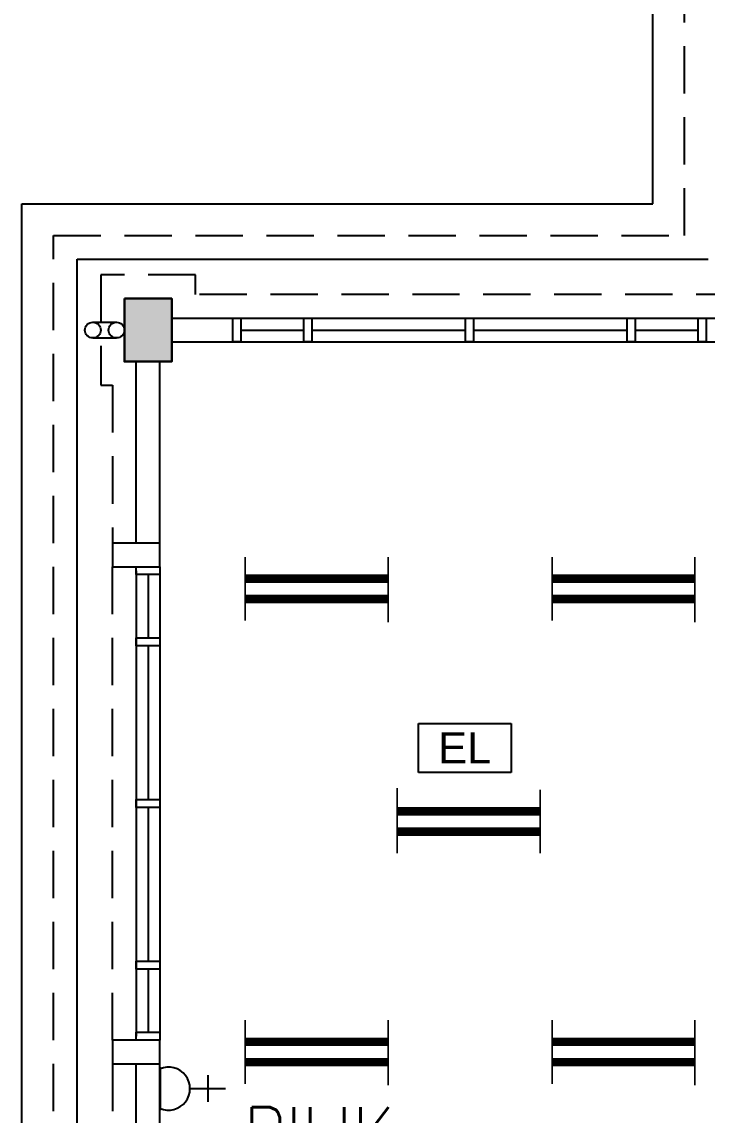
# Model space of a CAD drawing. Header units: inches. Extents: x 16928 to 514628, y -1471 to 241387.
# Drawn here: x 302142 to 306486, y 46756 to 53684 of the extents above; entities that cross this region are included whole.
import ezdxf
from ezdxf.enums import TextEntityAlignment as Align

# ---------------------------------------------------------------- set-up
doc = ezdxf.new("R2010")
doc.units = ezdxf.units.IN
doc.header["$MEASUREMENT"] = 0
doc.linetypes.add('HIDDEN', pattern=[0.375, 0.25, -0.125])
doc.layers.add('COLUMN', color=8, linetype='Continuous', lineweight=30)
doc.layers.add('t3', color=8, linetype='Continuous', lineweight=25)
for name, color, linetype in [('DOOR', 2, 'Continuous'), ('DOWNPIPE', 8, 'Continuous'), ('ELECT', 6, 'Continuous'), ('FITTING', 8, 'Continuous'), ('LAMPU', 7, 'Continuous'), ('LW', 2, 'Continuous'), ('WALL', 1, 'Continuous'), ('WIN', 9, 'Continuous')]:
    doc.layers.add(name, color=color, linetype=linetype)
doc.styles.add('LAILA', font='romans.shx', dxfattribs={"width": 0.85})
doc.styles.add('SANSSERIF', font='SAS_____.pfb', dxfattribs={"width": 0.7, "height": 700})

# ---------------------------------------------------------------- blocks, each defined once
blk = doc.blocks.new('dr16')
at = {"layer": 'DOOR', "color": 1}
blk.add_line((-2409712.2, -909070.8), (-2409602.2, -909070.8), dxfattribs=at)
for points in [[(-2409712.2, -909070.8), (-2409602.2, -909070.8), (-2409602.2, -909020.8), (-2409712.2, -909020.8)], [(-2410511.2, -909830.8), (-2409712.2, -909830.8), (-2409712.2, -909870.8), (-2410511.2, -909870.8)], [(-2409712.2, -909920.8), (-2409602.2, -909920.8), (-2409602.2, -909870.8), (-2409712.2, -909870.8)]]:
    blk.add_lwpolyline(points, close=True, dxfattribs=at)
at = {"layer": 'DOOR', "color": 9}
blk.add_arc((-2409712.2, -909870.8), 800, 90, 177.13402, dxfattribs=at)
blk = doc.blocks.new('WIN')
at = {"layer": 'WIN', "color": 1}
for p, q in [((-2479668.1, -915154.6), (-2476718.1, -915154.6)), ((-2479643.1, -915229.6), (-2479243.1, -915229.6)), ((-2479193.1, -915229.6), (-2478218.1, -915229.6)), ((-2478168.1, -915229.6), (-2477193.1, -915229.6)), ((-2477143.1, -915229.6), (-2476743.1, -915229.6)), ((-2479668.1, -915304.6), (-2476718.1, -915304.6))]:
    blk.add_line(p, q, dxfattribs=at)
for points in [[(-2479693.1, -915304.6), (-2479643.1, -915304.6), (-2479643.1, -915154.6), (-2479693.1, -915154.6)], [(-2479243.1, -915304.6), (-2479193.1, -915304.6), (-2479193.1, -915154.6), (-2479243.1, -915154.6)], [(-2478218.1, -915304.6), (-2478168.1, -915304.6), (-2478168.1, -915154.6), (-2478218.1, -915154.6)], [(-2477193.1, -915304.6), (-2477143.1, -915304.6), (-2477143.1, -915154.6), (-2477193.1, -915154.6)], [(-2476743.1, -915304.6), (-2476693.1, -915304.6), (-2476693.1, -915154.6), (-2476743.1, -915154.6)]]:
    blk.add_lwpolyline(points, close=True, dxfattribs=at)
blk = doc.blocks.new('emergency light R')
at = {"layer": 'LAMPU', "color": 6, "linetype": 'Continuous'}
for p, q in [((0, 4.9), (0, 247.7)), ((0, 247.7), (459.3, 247.7)), ((459.3, 247.7), (459.3, 4.9)), ((459.3, 4.9), (0, 4.9))]:
    blk.add_line(p, q, dxfattribs=at)
at = {"layer": 'LAMPU', "color": 6, "linetype": 'Continuous', "style": 'SANSSERIF'}
blk.add_text('EL', height=153.77, dxfattribs=at).set_placement((97, 50))

msp = doc.modelspace()

# ---------------------------------------------------------------- linework, layer by layer
at = {"layer": 'COLUMN'}
msp.add_lwpolyline([(302792.5, 51930.5), (303092.5, 51930.5), (303092.5, 51530.5), (302792.5, 51530.5)], close=True, dxfattribs=at)
msp.add_solid([(302792.5, 51930.5), (303092.5, 51930.5), (302792.5, 51530.5), (303092.5, 51530.5)], dxfattribs=at)
at = {"layer": 'DOWNPIPE'}
for p, q in [((302592.5, 51780.5), (302742.5, 51780.5)), ((302592.5, 51680.5), (302742.5, 51680.5))]:
    msp.add_line(p, q, dxfattribs=at)
for centre in [(302592.5, 51730.5), (302742.5, 51730.5)]:
    msp.add_circle(centre, 50, dxfattribs=at)
at = {"layer": 'ELECT', "color": 6}
for p, q in [((303018.5, 47060), (303018.5, 46787.2)), ((303320.7, 47008), (303320.7, 46839.2)), ((303208.2, 46923.6), (303433.2, 46923.6))]:
    msp.add_line(p, q, dxfattribs=at)
msp.add_arc((303071.8, 46923.6), 136.4, 246.97635, 113.02365, dxfattribs=at)
at = {"layer": 'FITTING', "color": 3}
for points, const_width in [([(303558, 50292.7), (303558, 50017.5)], 10.9), ([(304464, 50292.7), (304464, 50007.7)], 10.9), ([(305503, 50292.7), (305503, 50017.5)], 10.9), ([(306409, 50292.7), (306409, 50007.7)], 10.9), ([(303558, 50155.1), (304458, 50155.1)], 54.6), ([(303558, 50163.9), (303558, 49888.7)], 10.9), ([(305503, 50155.1), (306403, 50155.1)], 54.6), ([(305503, 50163.9), (305503, 49888.7)], 10.9), ([(304464, 50154), (304464, 49878.8)], 10.9), ([(306409, 50154), (306409, 49878.8)], 10.9), ([(303558, 50026.3), (304458, 50026.3)], 54.6), ([(305503, 50026.3), (306403, 50026.3)], 54.6), ([(304521.6, 48553), (304521.6, 48828.2)], 10.9), ([(305427.6, 48543.2), (305427.6, 48818.4)], 10.9), ([(305427.6, 48680.8), (304527.6, 48680.8)], 54.6), ([(304521.6, 48414.3), (304521.6, 48699.4)], 10.9), ([(305427.6, 48414.3), (305427.6, 48689.5)], 10.9), ([(305427.6, 48551.9), (304527.6, 48551.9)], 54.6), ([(303558, 47357.7), (303558, 47082.5)], 10.9), ([(304464, 47357.7), (304464, 47072.7)], 10.9), ([(305503, 47357.7), (305503, 47082.5)], 10.9), ([(306409, 47357.7), (306409, 47072.7)], 10.9), ([(303558, 47220.1), (304458, 47220.1)], 54.6), ([(303558, 47228.9), (303558, 46953.7)], 10.9), ([(304464, 47219), (304464, 46943.8)], 10.9), ([(305503, 47220.1), (306403, 47220.1)], 54.6), ([(305503, 47228.9), (305503, 46953.7)], 10.9), ([(306409, 47219), (306409, 46943.8)], 10.9), ([(303558, 47091.3), (304458, 47091.3)], 54.6), ([(305503, 47091.3), (306403, 47091.3)], 54.6)]:
    msp.add_lwpolyline(points, dxfattribs=dict(at, const_width=const_width))
at = {"layer": 'LW'}
for p, q in [((306142.5, 52530.5), (306142.5, 55030.5)), ((302142.5, 38930.5), (302142.5, 52530.5)), ((302142.5, 52530.5), (306142.5, 52530.5)), ((302492.5, 39280.5), (302492.5, 52180.5)), ((302492.5, 52180.5), (306492.5, 52180.5))]:
    msp.add_line(p, q, dxfattribs=at)
at = {"layer": 'LW', "linetype": 'HIDDEN', "ltscale": 1200}
for p, q in [((306342.5, 52330.5), (306342.5, 54830.5)), ((302342.5, 39130.5), (302342.5, 52330.5)), ((302342.5, 52330.5), (306342.5, 52330.5)), ((302717.5, 47230.5), (302717.5, 50230.5))]:
    msp.add_line(p, q, dxfattribs=at)
for points in [[(318642.5, 51955.5), (315167.5, 51955.5), (315167.5, 53880.5), (315242.5, 53880.5), (315242.5, 54580.5), (314642.5, 54580.5), (314642.5, 54505.5), (307242.5, 54505.5), (307242.5, 54580.5), (306642.5, 54580.5), (306642.5, 53880.5), (306717.5, 53880.5), (306717.5, 51955.5), (303242.5, 51955.5)], [(303242.5, 51955.5), (303242.5, 52080.5), (302642.5, 52080.5), (302642.5, 51380.5), (302717.5, 51380.5), (302717.5, 50380.5)], [(302717.5, 47080.5), (302717.5, 46080.5), (302642.5, 46080.5), (302642.5, 45380.5), (302717.5, 45380.5), (302717.5, 44380.5)]]:
    msp.add_lwpolyline(points, dxfattribs=at)
at = {"layer": 'WALL'}
for p, q in [((303092.5, 51805.5), (303530, 51805.5)), ((306430, 51805.5), (307017.5, 51805.5)), ((303092.5, 51655.5), (303530, 51655.5)), ((306430, 51655.5), (307017.5, 51655.5)), ((302867.5, 50380.5), (302867.5, 51530.5)), ((303017.5, 50230.5), (303017.5, 51530.5)), ((303017.5, 44230.5), (303017.5, 47230.5)), ((302867.5, 44380.5), (302867.5, 47080.5))]:
    msp.add_line(p, q, dxfattribs=at)
for points in [[(303017.5, 50230.5), (303017.5, 50380.5), (302717.5, 50380.5), (302717.5, 50230.5)], [(303017.5, 47080.5), (303017.5, 47230.5), (302717.5, 47230.5), (302717.5, 47080.5)]]:
    msp.add_lwpolyline(points, close=True, dxfattribs=at)

# ---------------------------------------------------------------- block references
at = {"layer": 'DOOR'}
msp.add_blockref('dr16', (2716619.6, 955806.3), dxfattribs=at)
at = {"layer": 'LAMPU', "color": 8, "xscale": 1.27951153594687, "yscale": 1.27951153594687, "zscale": 1.27951153594687}
msp.add_blockref('emergency light R', (304656.8, 48920.5), dxfattribs=at)
at = {"layer": 'WIN', "xscale": -1}
for p, rotation in [((2783173, -863499), 180), ((-612287.1, -2429462.5), 90)]:
    msp.add_blockref('WIN', p, dxfattribs=dict(at, rotation=rotation))

# ---------------------------------------------------------------- texts
at = {"layer": 't3', "style": 'LAILA', "width": 0.85}
msp.add_text('BILIK', height=350, dxfattribs=at).set_placement((303548.5, 46806.8), align=Align.TOP_LEFT)

doc.saveas('drawing.dxf')
